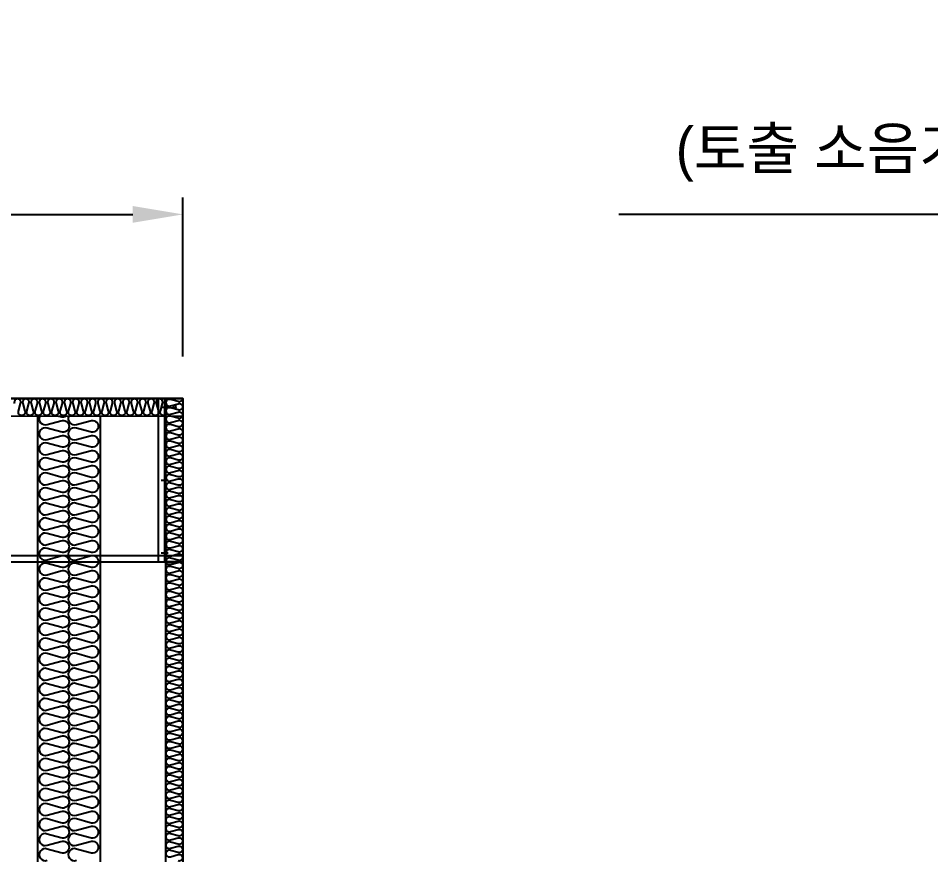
# Model space of a CAD drawing. Header units: millimetres. Extents: x 3347 to 35460, y 2813 to 25521.
# Drawn here: x 10565 to 12747, y 13130 to 15129 of the extents above; entities that cross this region are included whole.
import ezdxf

# ---------------------------------------------------------------- set-up
doc = ezdxf.new("R2010")
doc.units = ezdxf.units.MM
doc.linetypes.add('CENTER', pattern=[2, 1.25, -0.25, 0.25, -0.25])
doc.linetypes.add('HIDDEN', pattern=[0.375, 0.25, -0.125])
for name, color, linetype in [('center', 1, 'CENTER'), ('SMS', 220, 'Continuous'), ('냉각탑_dim', 1, 'Continuous'), ('숨은선', 5, 'HIDDEN')]:
    doc.layers.add(name, color=color, linetype=linetype)
doc.styles.add('HY울릉도L', font='')
doc.styles.get('HY울릉도L').set_extended_font_data('HY울릉도L')
doc.dimstyles.new('성지DIM', dxfattribs={"dimtxt": 3.5, "dimasz": 3, "dimexe": 1, "dimexo": 2.5, "dimgap": 2, "dimtad": 1, "dimdec": 0, "dimzin": 3, "dimdsep": 46, "dimtxsty": 'HY울릉도L', "dimblk": 'ARCHTICK', "dimcen": -2, "dimclrd": 256, "dimclre": 256, "dimclrt": 7, "dimadec": 0, "dimazin": 0, "dimtfac": 1, "dimtdec": 0, "dimtofl": 0, "dimtmove": 0, "dimatfit": 3, "dimfxl": 1, "dimtolj": 1, "dimtzin": 0, "dimlwe": -1, "dimarcsym": 0})

# ---------------------------------------------------------------- blocks, each defined once
blk = doc.blocks.new('*D530')
at = {"layer": 'Defpoints', "color": 0, "transparency": 16777216}
for p in [(10959.2, 14660), (6759.2, 14220.2), (10959.2, 14220.2)]:
    blk.add_point(p, dxfattribs=at)
at = {"layer": '냉각탑_dim', "transparency": 16777216}
for p, q in [((6759.2, 14320.2), (6759.2, 14700)), ((10959.2, 14320.2), (10959.2, 14700))]:
    blk.add_line(p, q, dxfattribs=at)
at = {"layer": '냉각탑_dim', "lineweight": -2, "transparency": 16777216}
blk.add_line((6879.2, 14660), (10839.2, 14660), dxfattribs=at)
at = {"layer": '냉각탑_dim', "transparency": 16777216}
for points in [[(6879.2, 14680), (6879.2, 14640), (6759.2, 14660)], [(10839.2, 14680), (10839.2, 14640), (10959.2, 14660)]]:
    blk.add_solid(points, dxfattribs=at)
at = {"layer": '냉각탑_dim', "color": 7, "transparency": 16777216, "insert": (8859.2, 14810), "char_height": 140, "attachment_point": 5, "style": 'HY울릉도L'}
blk.add_mtext('\\A1;4200', dxfattribs=at)
blk = doc.blocks.new('*D531')
at = {"layer": 'Defpoints', "color": 0, "transparency": 16777216}
for p in [(13398.7, 14660), (13398.7, 14178.3), (13798.7, 14178.3)]:
    blk.add_point(p, dxfattribs=at)
at = {"layer": '냉각탑_dim', "transparency": 16777216}
for p, q in [((13398.7, 14278.3), (13398.7, 14700)), ((13798.7, 14278.3), (13798.7, 14700))]:
    blk.add_line(p, q, dxfattribs=at)
at = {"layer": '냉각탑_dim', "lineweight": -2, "transparency": 16777216}
for p, q in [((13398.7, 14660), (12001, 14660)), ((13678.7, 14660), (13518.7, 14660))]:
    blk.add_line(p, q, dxfattribs=at)
at = {"layer": '냉각탑_dim', "transparency": 16777216}
for points in [[(13518.7, 14680), (13518.7, 14640), (13398.7, 14660)], [(13678.7, 14680), (13678.7, 14640), (13798.7, 14660)]]:
    blk.add_solid(points, dxfattribs=at)
at = {"layer": '냉각탑_dim', "color": 7, "transparency": 16777216, "insert": (12639.8, 14802.9), "char_height": 140, "attachment_point": 5, "style": 'HY울릉도L'}
blk.add_mtext('\\A1;{\\fGulim|b0|i0|c129|p50;\\H0.71429x;(토출 소음기) \\fHY울릉도L|b0|i0|c129|p18;400}', dxfattribs=at)
blk = doc.blocks.new('3')
for p, q in [((6803.2, 14220.2), (10959.2, 14220.2)), ((10414.2, 14220.2), (10959.2, 14220.2)), ((10900.2, 14220.2), (10900.2, 13830.2)), ((10915.2, 14220.2), (10915.2, 13830.2)), ((10917.2, 14220.2), (10917.2, 13830.2)), ((10959.2, 14220.2), (10917.2, 14220.2)), ((10959.2, 14220.2), (10959.2, 13830.2)), ((10959.2, 14220.2), (10959.2, 10620.2)), ((6759.2, 14179.4), (10959.2, 14178.2)), ((6803.2, 13830.2), (10959.2, 13830.2)), ((6868.2, 13845.2), (10959.2, 13845.2)), ((10959.2, 13830.2), (10917.2, 13830.2)), ((10917.2, 13828.2), (10917.2, 11122.2)), ((10959.2, 13828.2), (10917.2, 13828.2)), ((10959.2, 13828.2), (10959.2, 11122.2))]:
    blk.add_line(p, q)
at = {"color": 7}
for p, q in [((10959.2, 14220.2), (10414.2, 14220.2)), ((10917.2, 14220.2), (10917.2, 10700.2)), ((10959.2, 14220.2), (10959.2, 10620.2)), ((10611.2, 14178.2), (10611.2, 10700.2)), ((10761.2, 14178.2), (10761.2, 10700.2))]:
    blk.add_line(p, q, dxfattribs=at)
at = {"ltscale": 500, "elevation": 0}
blk.add_lwpolyline([(6759.2, 14220.2), (10959.2, 14220.2), (10959.2, 10620.2), (6759.2, 10620.2)], close=True, dxfattribs=at)
blk.add_circle((10939.2, 14200.2), 3)
blk.add_circle((10939.2, 14200.2), 3)
blk.add_circle((10939.2, 14200.2), 3)
blk.add_circle((10939.2, 14200.2), 3)
at = {"layer": 'center'}
for p, q in [((10906.7, 14199.2), (10923.7, 14199.2)), ((10906.7, 14025.2), (10923.7, 14025.2)), ((10906.7, 13851.2), (10923.7, 13851.2))]:
    blk.add_line(p, q, dxfattribs=at)
at = {"layer": 'SMS', "color": 5, "elevation": 0}
for points in [[(10917.2, 14180.6, -0.144343), (10912.9, 14179.3, -0.524856), (10905.4, 14190.2), (10910.3, 14208.4, 1.449198), (10895.4, 14208.4), (10900.4, 14190.2, -0.524856), (10892.9, 14179.3, -0.524856), (10885.4, 14190.2), (10890.4, 14208.4, 1.449198), (10875.5, 14208.4), (10880.4, 14190.2, -0.524856), (10873, 14179.3, -0.524856), (10865.5, 14190.2), (10870.4, 14208.4, 1.449198), (10855.5, 14208.4), (10860.5, 14190.2, -0.524856), (10853, 14179.3, -0.524856), (10845.5, 14190.2), (10850.5, 14208.4, 1.449198), (10835.6, 14208.4), (10840.5, 14190.2, -0.524856), (10833.1, 14179.3, -0.524856), (10825.6, 14190.2), (10830.5, 14208.4, 1.449198), (10815.6, 14208.4), (10820.6, 14190.2, -0.524856), (10813.1, 14179.3, -0.524856), (10805.6, 14190.2), (10810.6, 14208.4, 1.449198), (10795.7, 14208.4), (10800.6, 14190.2, -0.524856), (10793.2, 14179.3, -0.524856), (10785.7, 14190.2), (10790.6, 14208.4, 1.449198), (10775.7, 14208.4), (10780.7, 14190.2, -0.524856), (10773.2, 14179.3, -0.524856), (10765.7, 14190.2), (10770.7, 14208.4, 1.449198), (10755.8, 14208.4), (10760.7, 14190.2, -0.524856), (10753.3, 14179.3, -0.524856), (10745.8, 14190.2), (10750.7, 14208.4, 1.449198), (10735.8, 14208.4), (10740.8, 14190.2, -0.524856), (10733.3, 14179.3, -0.524856), (10725.8, 14190.2), (10730.8, 14208.4, 1.449198), (10715.9, 14208.4), (10720.8, 14190.2, -0.524856), (10713.4, 14179.3, -0.524856), (10705.9, 14190.2), (10710.8, 14208.4, 1.449198), (10695.9, 14208.4), (10700.9, 14190.2, -0.524856), (10693.4, 14179.3, -0.524856), (10685.9, 14190.2), (10690.9, 14208.4, 1.449198), (10676, 14208.4), (10680.9, 14190.2, -0.524856), (10673.5, 14179.3, -0.524856), (10666, 14190.2), (10670.9, 14208.4, 1.449198), (10656, 14208.4), (10661, 14190.2, -0.524856), (10653.5, 14179.3, -0.524856), (10646, 14190.2), (10651, 14208.4, 1.449198), (10636.1, 14208.4), (10641, 14190.2, -0.524856), (10633.6, 14179.3, -0.524856), (10626.1, 14190.2), (10631, 14208.4, 1.449198), (10616.1, 14208.4), (10621.1, 14190.2, -0.524856), (10613.6, 14179.3, -0.524856), (10606.1, 14190.2), (10611.1, 14208.4, 1.449198), (10596.2, 14208.4), (10601.1, 14190.2, -0.524856), (10593.7, 14179.3, -0.524856), (10586.2, 14190.2), (10591.1, 14208.4, 1.449198), (10576.2, 14208.4), (10581.2, 14190.2, -0.524856), (10573.7, 14179.3, -0.524856), (10566.2, 14190.2), (10571.2, 14208.4, 1.449198), (10556.3, 14208.4)], [(10917.2, 14216.9, 0.2951), (10915.4, 14208.4), (10917.2, 14201.7)], [(10917.2, 14216.9, 0.2951), (10915.4, 14208.4), (10917.2, 14201.7)], [(10958.2, 14220.2, -0.001715), (10958.2, 14220.2, -0.524856), (10947.4, 14212.7), (10929.1, 14217.6, 1.449198), (10929.1, 14202.7), (10947.4, 14207.7, -0.524856), (10958.2, 14200.2, -0.524856), (10947.4, 14192.7), (10929.1, 14197.7, 1.449198), (10929.1, 14182.8), (10947.4, 14187.7, -0.524856), (10958.2, 14180.3, -0.524856), (10947.4, 14172.8), (10929.1, 14177.7, 1.449198), (10929.1, 14162.8), (10947.4, 14167.8, -0.524856), (10958.2, 14160.3, -0.417249), (10950.2, 14152.3)], [(10616.8, 14178.2, 0.686718), (10634.7, 14158.2), (10667.6, 14167.1, -0.524856), (10687, 14153.7, -0.524856), (10667.6, 14140.3), (10634.7, 14149.2, 1.449198), (10634.7, 14122.3), (10667.6, 14131.2, -0.524856), (10687, 14117.8, -0.524856), (10667.6, 14104.4), (10634.7, 14113.3, 1.449198), (10634.7, 14086.4), (10667.6, 14095.3, -0.524856), (10687, 14081.9, -0.524856), (10667.6, 14068.5), (10634.7, 14077.4, 1.449198), (10634.7, 14050.5), (10667.6, 14059.4, -0.524856), (10687, 14046, -0.524856), (10667.6, 14032.5), (10634.7, 14041.5, 1.449198), (10634.7, 14014.6), (10667.6, 14023.5, -0.524856), (10687, 14010.1, -0.524856), (10667.6, 13996.6), (10634.7, 14005.5, 1.449198), (10634.7, 13978.7), (10667.6, 13987.6, -0.524856), (10687, 13974.2, -0.524856), (10667.6, 13960.7), (10634.7, 13969.6, 1.449198), (10634.7, 13942.8), (10667.6, 13951.7, -0.524856), (10687, 13938.2, -0.524856), (10667.6, 13924.8), (10634.7, 13933.7, 1.449198), (10634.7, 13906.9), (10667.6, 13915.8, -0.524856), (10687, 13902.3, -0.524856), (10667.6, 13888.9), (10634.7, 13897.8, 1.449198), (10634.7, 13871), (10667.6, 13879.9, -0.524856), (10687, 13866.4, -0.524856), (10667.6, 13853), (10634.7, 13861.9, 1.449198), (10634.7, 13835), (10667.6, 13843.9, -0.524856), (10687, 13830.5, -0.524856), (10667.6, 13817.1), (10634.7, 13826, 1.449198), (10634.7, 13799.1), (10667.6, 13808, -0.524856), (10687, 13794.6, -0.524856), (10667.6, 13781.2), (10634.7, 13790.1, 1.449198), (10634.7, 13763.2), (10667.6, 13772.1, -0.524856), (10687, 13758.7, -0.524856), (10667.6, 13745.3), (10634.7, 13754.2, 1.449198), (10634.7, 13727.3), (10667.6, 13736.2, -0.524856), (10687, 13722.8, -0.524856), (10667.6, 13709.4), (10634.7, 13718.3, 1.449198), (10634.7, 13691.4), (10667.6, 13700.3, -0.524856), (10687, 13686.9, -0.524856), (10667.6, 13673.4), (10634.7, 13682.4, 1.449198), (10634.7, 13655.5), (10667.6, 13664.4, -0.524856), (10687, 13651, -0.524856), (10667.6, 13637.5), (10634.7, 13646.4, 1.449198), (10634.7, 13619.6), (10667.6, 13628.5, -0.524856), (10687, 13615.1, -0.524856), (10667.6, 13601.6), (10634.7, 13610.5, 1.449198), (10634.7, 13583.7), (10667.6, 13592.6, -0.524856), (10687, 13579.1, -0.524856), (10667.6, 13565.7), (10634.7, 13574.6, 1.449198), (10634.7, 13547.8), (10667.6, 13556.7, -0.524856), (10687, 13543.2, -0.524856), (10667.6, 13529.8), (10634.7, 13538.7, 1.449198), (10634.7, 13511.9), (10667.6, 13520.8, -0.524856), (10687, 13507.3, -0.524856), (10667.6, 13493.9), (10634.7, 13502.8, 1.449198), (10634.7, 13475.9), (10667.6, 13484.8, -0.524856), (10687, 13471.4, -0.524856), (10667.6, 13458), (10634.7, 13466.9, 1.449198), (10634.7, 13440), (10667.6, 13448.9, -0.524856), (10687, 13435.5, -0.524856), (10667.6, 13422.1), (10634.7, 13431, 1.449198), (10634.7, 13404.1), (10667.6, 13413, -0.524856), (10687, 13399.6, -0.524856), (10667.6, 13386.2), (10634.7, 13395.1, 1.449198), (10634.7, 13368.2), (10667.6, 13377.1, -0.524856), (10687, 13363.7, -0.417249), (10672.5, 13349.3)], [(10679.9, 14178.2, -0.259641), (10666.1, 14176.2), (10658.6, 14178.2)], [(10679.9, 14178.2, -0.259641), (10666.1, 14176.2), (10658.6, 14178.2)], [(10686.4, 14178.2, 0.686718), (10704.3, 14158.2), (10737.2, 14167.1, -0.524856), (10756.6, 14153.7, -0.524856), (10737.2, 14140.3), (10704.3, 14149.2, 1.449198), (10704.3, 14122.3), (10737.2, 14131.2, -0.524856), (10756.6, 14117.8, -0.524856), (10737.2, 14104.4), (10704.3, 14113.3, 1.449198), (10704.3, 14086.4), (10737.2, 14095.3, -0.524856), (10756.6, 14081.9, -0.524856), (10737.2, 14068.5), (10704.3, 14077.4, 1.449198), (10704.3, 14050.5), (10737.2, 14059.4, -0.524856), (10756.6, 14046, -0.524856), (10737.2, 14032.5), (10704.3, 14041.5, 1.449198), (10704.3, 14014.6), (10737.2, 14023.5, -0.524856), (10756.6, 14010.1, -0.524856), (10737.2, 13996.6), (10704.3, 14005.5, 1.449198), (10704.3, 13978.7), (10737.2, 13987.6, -0.524856), (10756.6, 13974.2, -0.524856), (10737.2, 13960.7), (10704.3, 13969.6, 1.449198), (10704.3, 13942.8), (10737.2, 13951.7, -0.524856), (10756.6, 13938.2, -0.524856), (10737.2, 13924.8), (10704.3, 13933.7, 1.449198), (10704.3, 13906.9), (10737.2, 13915.8, -0.524856), (10756.6, 13902.3, -0.524856), (10737.2, 13888.9), (10704.3, 13897.8, 1.449198), (10704.3, 13871), (10737.2, 13879.9, -0.524856), (10756.6, 13866.4, -0.524856), (10737.2, 13853), (10704.3, 13861.9, 1.449198), (10704.3, 13835), (10737.2, 13843.9, -0.524856), (10756.6, 13830.5, -0.524856), (10737.2, 13817.1), (10704.3, 13826, 1.449198), (10704.3, 13799.1), (10737.2, 13808, -0.524856), (10756.6, 13794.6, -0.524856), (10737.2, 13781.2), (10704.3, 13790.1, 1.449198), (10704.3, 13763.2), (10737.2, 13772.1, -0.524856), (10756.6, 13758.7, -0.524856), (10737.2, 13745.3), (10704.3, 13754.2, 1.449198), (10704.3, 13727.3), (10737.2, 13736.2, -0.524856), (10756.6, 13722.8, -0.524856), (10737.2, 13709.4), (10704.3, 13718.3, 1.449198), (10704.3, 13691.4), (10737.2, 13700.3, -0.524856), (10756.6, 13686.9, -0.524856), (10737.2, 13673.4), (10704.3, 13682.4, 1.449198), (10704.3, 13655.5), (10737.2, 13664.4, -0.524856), (10756.6, 13651, -0.524856), (10737.2, 13637.5), (10704.3, 13646.4, 1.449198), (10704.3, 13619.6), (10737.2, 13628.5, -0.524856), (10756.6, 13615.1, -0.524856), (10737.2, 13601.6), (10704.3, 13610.5, 1.449198), (10704.3, 13583.7), (10737.2, 13592.6, -0.524856), (10756.6, 13579.1, -0.524856), (10737.2, 13565.7), (10704.3, 13574.6, 1.449198), (10704.3, 13547.8), (10737.2, 13556.7, -0.524856), (10756.6, 13543.2, -0.524856), (10737.2, 13529.8), (10704.3, 13538.7, 1.449198), (10704.3, 13511.9), (10737.2, 13520.8, -0.524856), (10756.6, 13507.3, -0.524856), (10737.2, 13493.9), (10704.3, 13502.8, 1.449198), (10704.3, 13475.9), (10737.2, 13484.8, -0.524856), (10756.6, 13471.4, -0.524856), (10737.2, 13458), (10704.3, 13466.9, 1.449198), (10704.3, 13440), (10737.2, 13448.9, -0.524856), (10756.6, 13435.5, -0.524856), (10737.2, 13422.1), (10704.3, 13431, 1.449198), (10704.3, 13404.1), (10737.2, 13413, -0.524856), (10756.6, 13399.6, -0.524856), (10737.2, 13386.2), (10704.3, 13395.1, 1.449198), (10704.3, 13368.2), (10737.2, 13377.1, -0.524856), (10756.6, 13363.7, -0.417249), (10742.1, 13349.3)], [(10918.5, 14168.8, 0.468181), (10929.1, 14162.8), (10947.4, 14167.8, -0.524856), (10958.2, 14160.3, -0.524856), (10947.4, 14152.8), (10929.1, 14157.8, 1.449198), (10929.1, 14142.9), (10947.4, 14147.8, -0.524856), (10958.2, 14140.4, -0.524856), (10947.4, 14132.9), (10929.1, 14137.8, 1.449198), (10929.1, 14122.9), (10947.4, 14127.9, -0.524856), (10958.2, 14120.4, -0.524856), (10947.4, 14112.9), (10929.1, 14117.9, 1.449198), (10929.1, 14103), (10947.4, 14107.9, -0.524856), (10958.2, 14100.5, -0.524856), (10947.4, 14093), (10929.1, 14097.9, 1.449198), (10929.1, 14083), (10947.4, 14088, -0.524856), (10958.2, 14080.5, -0.524856), (10947.4, 14073), (10929.1, 14078, 1.449198), (10929.1, 14063.1), (10947.4, 14068, -0.524856), (10958.2, 14060.6, -0.524856), (10947.4, 14053.1), (10929.1, 14058, 1.449198), (10929.1, 14043.1), (10947.4, 14048.1, -0.524856), (10958.2, 14040.6, -0.524856), (10947.4, 14033.1), (10929.1, 14038.1, 1.449198), (10929.1, 14023.2), (10947.4, 14028.1, -0.524856), (10958.2, 14020.7, -0.524856), (10947.4, 14013.2), (10929.1, 14018.1, 1.449198), (10929.1, 14003.2), (10947.4, 14008.2, -0.524856), (10958.2, 14000.7, -0.524856), (10947.4, 13993.2), (10929.1, 13998.2, 1.449198), (10929.1, 13983.3), (10947.4, 13988.2, -0.524856), (10958.2, 13980.8, -0.524856), (10947.4, 13973.3), (10929.1, 13978.2, 1.449198), (10929.1, 13963.3), (10947.4, 13968.3, -0.524856), (10958.2, 13960.8, -0.524856), (10947.4, 13953.3), (10929.1, 13958.3, 1.449198), (10929.1, 13943.4), (10947.4, 13948.3, -0.524856), (10958.2, 13940.9, -0.524856), (10947.4, 13933.4), (10929.1, 13938.3, 1.449198), (10929.1, 13923.4), (10947.4, 13928.4, -0.524856), (10958.2, 13920.9, -0.524856), (10947.4, 13913.4), (10929.1, 13918.4, 1.449198), (10929.1, 13903.5), (10947.4, 13908.4, -0.524856), (10958.2, 13901, -0.524856), (10947.4, 13893.5), (10929.1, 13898.4, 1.449198), (10929.1, 13883.5), (10947.4, 13888.5, -0.524856), (10958.2, 13881, -0.524856), (10947.4, 13873.5), (10929.1, 13878.5, 1.449198), (10929.1, 13863.6), (10947.4, 13868.5, -0.524856), (10958.2, 13861.1, -0.524856), (10947.4, 13853.6), (10929.1, 13858.5, 1.449198), (10929.1, 13843.6), (10947.4, 13848.6, -0.524856), (10958.2, 13841.1, -0.524856), (10947.4, 13833.6), (10929.1, 13838.6, 1.449198), (10929.1, 13823.7), (10947.4, 13828.6, -0.524856), (10958.2, 13821.2, -0.524856), (10947.4, 13813.7), (10929.1, 13818.6, 1.449198), (10929.1, 13803.7), (10947.4, 13808.7, -0.524856), (10958.2, 13801.2, -0.524856), (10947.4, 13793.7), (10929.1, 13798.7, 1.449198), (10929.1, 13783.8), (10947.4, 13788.7, -0.524856), (10958.2, 13781.3, -0.524856), (10947.4, 13773.8), (10929.1, 13778.7, 1.449198), (10929.1, 13763.8), (10947.4, 13768.8, -0.524856), (10958.2, 13761.3, -0.524856), (10947.4, 13753.8), (10929.1, 13758.8, 1.449198), (10929.1, 13743.9), (10947.4, 13748.8, -0.524856), (10958.2, 13741.4, -0.524856), (10947.4, 13733.9), (10929.1, 13738.8, 1.449198), (10929.1, 13723.9), (10947.4, 13728.9, -0.524856), (10958.2, 13721.4, -0.524856), (10947.4, 13713.9), (10929.1, 13718.9, 1.449198), (10929.1, 13704), (10947.4, 13708.9, -0.524856), (10958.2, 13701.5, -0.524856), (10947.4, 13694), (10929.1, 13698.9, 1.449198), (10929.1, 13684), (10947.4, 13689, -0.524856), (10958.2, 13681.5, -0.524856), (10947.4, 13674), (10929.1, 13679, 1.449198), (10929.1, 13664.1), (10947.4, 13669, -0.524856), (10958.2, 13661.6, -0.524856), (10947.4, 13654.1), (10929.1, 13659, 1.449198), (10929.1, 13644.1), (10947.4, 13649.1, -0.524856), (10958.2, 13641.6, -0.524856), (10947.4, 13634.1), (10929.1, 13639.1, 1.449198), (10929.1, 13624.2), (10947.4, 13629.1, -0.524856), (10958.2, 13621.7, -0.524856), (10947.4, 13614.2), (10929.1, 13619.1, 1.449198), (10929.1, 13604.2), (10947.4, 13609.2, -0.524856), (10958.2, 13601.7, -0.417249), (10950.2, 13593.7)], [(10958.1, 13620.2, -0.468181), (10947.4, 13614.2), (10929.1, 13619.1, 0.524856), (10918.3, 13611.7, 0.524856), (10929.1, 13604.2), (10947.4, 13609.2, -1.449198), (10947.4, 13594.2), (10929.1, 13599.2, 0.524856), (10918.3, 13591.7, 0.524856), (10929.1, 13584.3), (10947.4, 13589.2, -1.449198), (10947.4, 13574.3), (10929.1, 13579.2, 0.524856), (10918.3, 13571.8, 0.524856), (10929.1, 13564.3), (10947.4, 13569.3, -1.449198), (10947.4, 13554.3), (10929.1, 13559.3, 0.524856), (10918.3, 13551.8, 0.524856), (10929.1, 13544.4), (10947.4, 13549.3, -1.449198), (10947.4, 13534.4), (10929.1, 13539.3, 0.524856), (10918.3, 13531.9, 0.524856), (10929.1, 13524.4), (10947.4, 13529.4, -1.449198), (10947.4, 13514.4), (10929.1, 13519.4, 0.524856), (10918.3, 13511.9, 0.524856), (10929.1, 13504.5), (10947.4, 13509.4, -1.449198), (10947.4, 13494.5), (10929.1, 13499.4, 0.524856), (10918.3, 13492, 0.524856), (10929.1, 13484.5), (10947.4, 13489.5, -1.449198), (10947.4, 13474.5), (10929.1, 13479.5, 0.524856), (10918.3, 13472, 0.524856), (10929.1, 13464.6), (10947.4, 13469.5, -1.449198), (10947.4, 13454.6), (10929.1, 13459.5, 0.524856), (10918.3, 13452.1, 0.524856), (10929.1, 13444.6), (10947.4, 13449.6, -1.449198), (10947.4, 13434.6), (10929.1, 13439.6, 0.524856), (10918.3, 13432.1, 0.524856), (10929.1, 13424.7), (10947.4, 13429.6, -1.449198), (10947.4, 13414.7), (10929.1, 13419.6, 0.524856), (10918.3, 13412.2, 0.524856), (10929.1, 13404.7), (10947.4, 13409.7, -1.449198), (10947.4, 13394.7), (10929.1, 13399.7, 0.524856), (10918.3, 13392.2, 0.524856), (10929.1, 13384.8), (10947.4, 13389.7, -1.449198), (10947.4, 13374.8), (10929.1, 13379.7, 0.524856), (10918.3, 13372.3, 0.524856), (10929.1, 13364.8), (10947.4, 13369.8, -1.449198), (10947.4, 13354.8), (10929.1, 13359.8, 0.524856), (10918.3, 13352.3, 0.524856), (10929.1, 13344.9), (10947.4, 13349.8, -1.449198), (10947.4, 13334.9), (10929.1, 13339.8, 0.524856), (10918.3, 13332.4, 0.524856), (10929.1, 13324.9), (10947.4, 13329.9, -1.449198), (10947.4, 13314.9), (10929.1, 13319.9, 0.524856), (10918.3, 13312.4, 0.524856), (10929.1, 13305), (10947.4, 13309.9, -1.449198), (10947.4, 13295), (10929.1, 13299.9, 0.524856), (10918.3, 13292.5, 0.524856), (10929.1, 13285), (10947.4, 13290, -1.449198), (10947.4, 13275), (10929.1, 13280, 0.524856), (10918.3, 13272.5, 0.524856), (10929.1, 13265.1), (10947.4, 13270, -1.449198), (10947.4, 13255.1), (10929.1, 13260, 0.524856), (10918.3, 13252.6, 0.524856), (10929.1, 13245.1), (10947.4, 13250.1, -1.449198), (10947.4, 13235.1), (10929.1, 13240.1, 0.524856), (10918.3, 13232.6, 0.524856), (10929.1, 13225.2), (10947.4, 13230.1, -1.449198), (10947.4, 13215.2), (10929.1, 13220.1, 0.524856), (10918.3, 13212.7, 0.524856), (10929.1, 13205.2), (10947.4, 13210.2, -1.449198), (10947.4, 13195.2), (10929.1, 13200.2, 0.524856), (10918.3, 13192.7, 0.524856), (10929.1, 13185.3), (10947.4, 13190.2, -1.449198), (10947.4, 13175.3), (10929.1, 13180.2, 0.524856), (10918.3, 13172.8, 0.524856), (10929.1, 13165.3), (10947.4, 13170.3, -1.449198), (10947.4, 13155.3), (10929.1, 13160.3, 0.524856), (10918.3, 13152.8, 0.524856), (10929.1, 13145.4), (10947.4, 13150.3, -1.449198), (10947.4, 13135.4), (10929.1, 13140.3, 0.524856), (10918.3, 13132.9, 0.524856), (10929.1, 13125.4), (10947.4, 13130.4, -1.449198), (10947.4, 13115.4)], [(10615.7, 13378.1, 0.446849), (10634.7, 13368.2), (10667.6, 13377.1, -0.524856), (10687, 13363.7, -0.524856), (10667.6, 13350.3), (10634.7, 13359.2, 1.449198), (10634.7, 13332.3), (10667.6, 13341.2, -0.524856), (10687, 13327.8, -0.524856), (10667.6, 13314.3), (10634.7, 13323.3, 1.449198), (10634.7, 13296.4), (10667.6, 13305.3, -0.524856), (10687, 13291.9, -0.524856), (10667.6, 13278.4), (10634.7, 13287.3, 1.449198), (10634.7, 13260.5), (10667.6, 13269.4, -0.524856), (10687, 13256, -0.524856), (10667.6, 13242.5), (10634.7, 13251.4, 1.449198), (10634.7, 13224.6), (10667.6, 13233.5, -0.524856), (10687, 13220, -0.524856), (10667.6, 13206.6), (10634.7, 13215.5, 1.449198), (10634.7, 13188.7), (10667.6, 13197.6, -0.524856), (10687, 13184.1, -0.524856), (10667.6, 13170.7), (10634.7, 13179.6, 1.449198), (10634.7, 13152.8), (10667.6, 13161.7, -0.524856), (10687, 13148.2, -0.524856), (10667.6, 13134.8), (10634.7, 13143.7, 1.449198), (10634.7, 13116.8)], [(10685.3, 13378.1, 0.446849), (10704.3, 13368.2), (10737.2, 13377.1, -0.524856), (10756.6, 13363.7, -0.524856), (10737.2, 13350.3), (10704.3, 13359.2, 1.449198), (10704.3, 13332.3), (10737.2, 13341.2, -0.524856), (10756.6, 13327.8, -0.524856), (10737.2, 13314.3), (10704.3, 13323.3, 1.449198), (10704.3, 13296.4), (10737.2, 13305.3, -0.524856), (10756.6, 13291.9, -0.524856), (10737.2, 13278.4), (10704.3, 13287.3, 1.449198), (10704.3, 13260.5), (10737.2, 13269.4, -0.524856), (10756.6, 13256, -0.524856), (10737.2, 13242.5), (10704.3, 13251.4, 1.449198), (10704.3, 13224.6), (10737.2, 13233.5, -0.524856), (10756.6, 13220, -0.524856), (10737.2, 13206.6), (10704.3, 13215.5, 1.449198), (10704.3, 13188.7), (10737.2, 13197.6, -0.524856), (10756.6, 13184.1, -0.524856), (10737.2, 13170.7), (10704.3, 13179.6, 1.449198), (10704.3, 13152.8), (10737.2, 13161.7, -0.524856), (10756.6, 13148.2, -0.524856), (10737.2, 13134.8), (10704.3, 13143.7, 1.449198), (10704.3, 13116.8)]]:
    blk.add_lwpolyline(points, format="xyb", dxfattribs=at)
at = {"layer": '숨은선', "ltscale": 4, "elevation": 0}
blk.add_lwpolyline([(10879.1, 14180.2, 0.005236), (10879.3, 14180.2, 0.005236)], format="xyb", dxfattribs=at)
blk.add_lwpolyline([(10879.1, 14180.2, 0.005236), (10879.3, 14180.2, 0.005236)], format="xyb", dxfattribs=at)

msp = doc.modelspace()

# ---------------------------------------------------------------- block references
msp.add_blockref('3', (0, 0))

# ---------------------------------------------------------------- dimensions: what is measured, and where the dimension line sits
at = {"layer": '냉각탑_dim'}
dim = msp.add_linear_dim(base=(13398.7, 14660), p1=(13798.7, 14178.3), p2=(13398.7, 14178.3), text='{\\fGulim|b0|i0|c129|p50;\\H0.71429x;(토출 소음기) \\fHY울릉도L|b0|i0|c129|p18;<>}', dimstyle='성지DIM', override={"dimscale": 40, "dimsah": 1}, dxfattribs=at)
dim.commit()
dim.dimension.update_dxf_attribs({"geometry": '*D531', "text_midpoint": (12639.8, 14660), "dimtype": 160})
dim = msp.add_linear_dim(base=(10959.2, 14660), p1=(6759.2, 14220.2), p2=(10959.2, 14220.2), dimstyle='성지DIM', override={"dimscale": 40, "dimsah": 1}, dxfattribs=at)
dim.commit()
dim.dimension.update_dxf_attribs({"geometry": '*D530', "text_midpoint": (8859.2, 14810)})

doc.saveas('drawing.dxf')
